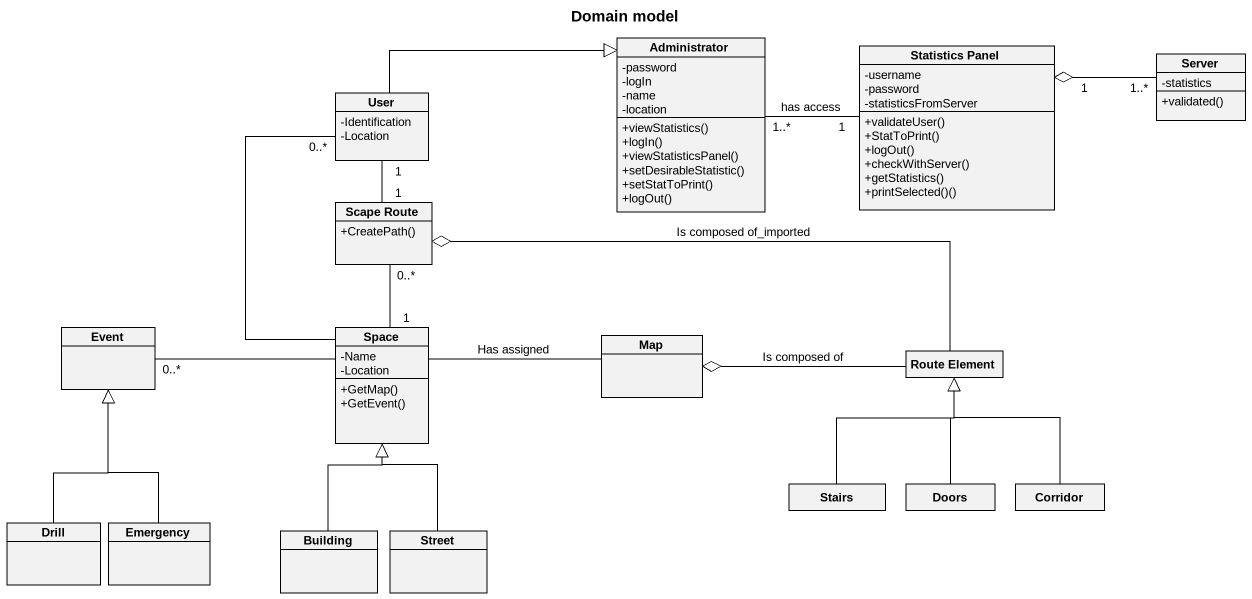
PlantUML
@startuml
title Domain model
hide circle
hide empty members
skinparam classAttributeIconSize 0
class Administrator {
  -password
  -logIn
  -name
  -location
  +viewStatistics()
  +logIn()
  +viewStatisticsPanel()
  +setDesirableStatistic()
  +setStatToPrint()
  +logOut()
}
class "Statistics Panel" as Statistics_Panel {
  -username
  -password
  -statisticsFromServer
  +validateUser()
  +StatToPrint()
  +logOut()
  +checkWithServer()
  +getStatistics()
  +printSelected()()
}
class Server {
  -statistics
  +validated()
}
class User {
  -Identification
  -Location
}
class "Scape Route" as Scape_Route {
  +CreatePath()
}
class Event
class Space {
  -Name
  -Location
  +GetMap()
  +GetEvent()
}
class "Map" as Map_
class "Route Element" as Route_Element
class Stairs
class Doors
class Corridor
class Drill
class Emergency
class Building
class Street
Administrator "1..*" -right- "1" Statistics_Panel : has access
Statistics_Panel "1" o-right- "1..*" Server
User -right-|> Administrator
Scape_Route "1" -up- "1" User
Scape_Route "0..*" -- "1" Space
Scape_Route o-right- Route_Element : Is composed of_imported
Event "0..*" -right- Space
Space -up- "0..*" User
Space -right- Map_ : Has assigned
Map_ o-right- Route_Element : Is composed of
Stairs -up-|> Route_Element
Doors -up-|> Route_Element
Corridor -up-|> Route_Element
Drill -up-|> Event
Emergency -up-|> Event
Building -up-|> Space
Street -up-|> Space
@enduml
